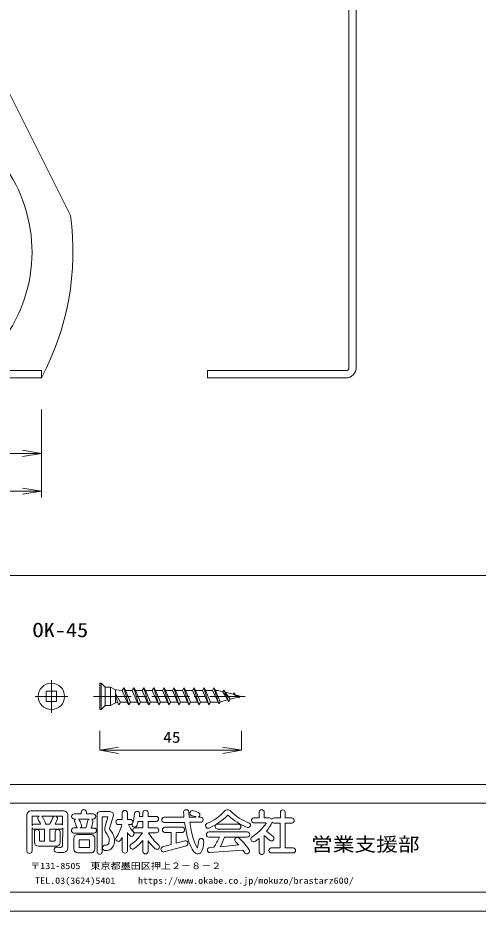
# Model space of a CAD drawing. Units: millimetres on the paper. Extents: x -420 to 420, y -297 to 297.
# Drawn here: x -163.7 to -17.5, y -280 to 3.9 of the extents above; entities that cross this region are included whole.
import ezdxf
from ezdxf.enums import TextEntityAlignment as Align

# ---------------------------------------------------------------- set-up
doc = ezdxf.new("R2010")
doc.units = ezdxf.units.MM
doc.linetypes.add('CHAIN', pattern=[18.5, 12, -1.5, 3.5, -1.5])
for name, color, linetype, lineweight in [('0-0__0-1_レイヤ15', 7, 'Continuous', 13), ('0-1__0-2_レイヤ14', 7, 'Continuous', 13), ('0-2__0-3_レイヤ0', 2, 'Continuous', 13)]:
    doc.layers.add(name, color=color, linetype=linetype, lineweight=lineweight)
doc.styles.add('ＭＳ ゴシック', font='')
doc.styles.get('ＭＳ ゴシック').set_extended_font_data('MS Gothic')

msp = doc.modelspace()

# ---------------------------------------------------------------- linework, layer by layer
at = {"layer": '0-0__0-1_レイヤ15', "color": 2}
for p, q in [((394, -245.716), (-394, -245.716)), ((394, -274), (-394, -274))]:
    msp.add_line(p, q, dxfattribs=at)
at = {"layer": '0-0__0-1_レイヤ15'}
for p, q in [((-160.83, -249.457), (-160.83, -260.89)), ((-149.109, -248.161), (-159.563, -248.161)), ((-156.957, -249.805), (-158.987, -249.805)), ((-151.995, -249.808), (-156.09, -249.808)), ((-149.656, -249.805), (-151.758, -249.805)), ((-147.813, -259.854), (-147.813, -249.399)), ((-138.539, -260.971), (-138.539, -249.393)), ((-137.502, -248.357), (-134.326, -248.354)), ((-133.355, -249.653), (-134.53, -253.713)), ((-159.192, -250.01), (-159.192, -252.852)), ((-158.428, -252.334), (-156.505, -252.334)), ((-154.898, -252.334), (-153.547, -252.334)), ((-149.454, -252.61), (-149.457, -250.021)), ((-145.797, -250.724), (-145.339, -250.724)), ((-145.621, -251.7), (-145.048, -253.14)), ((-141.039, -250.724), (-144.371, -250.721)), ((-140.319, -250.724), (-139.749, -250.724)), ((-136.898, -250.093), (-136.88, -260.957)), ((-135.207, -249.995), (-136.811, -249.998)), ((-135.976, -252.993), (-135.129, -250.093)), ((-131.755, -252.51), (-130.632, -252.51)), ((-128.559, -252.51), (-128.069, -252.51)), ((-110.933, -250.177), (-117.255, -250.171)), ((-105.634, -250.119), (-106.296, -250.119)), ((-100.156, -252.305), (-93.618, -252.305)), ((-88.673, -251.962), (-84.924, -251.971)), ((-159.189, -260.89), (-159.192, -253.463)), ((-158.44, -254.785), (-158.44, -258.126)), ((-156.798, -257.55), (-156.798, -254.785)), ((-151.874, -254.785), (-151.874, -257.55)), ((-150.232, -258.126), (-150.232, -254.785)), ((-149.446, -253.679), (-149.454, -259.22)), ((-144.702, -253.558), (-145.915, -253.558)), ((-145.912, -255.188), (-139.547, -255.188)), ((-143.859, -253.561), (-142.061, -253.549)), ((-139.547, -253.575), (-140.354, -253.575)), ((-128.875, -260.718), (-128.875, -255.015)), ((-126.384, -255.142), (-124.109, -255.142)), ((-122.151, -255.113), (-119.703, -255.113)), ((-111.307, -253.316), (-117.067, -253.316)), ((-102.955, -254.814), (-90.802, -254.814)), ((-93.618, -253.975), (-100.156, -253.975)), ((-145.886, -260.288), (-145.886, -256.775)), ((-144.792, -255.68), (-140.328, -255.68)), ((-144.213, -259.646), (-144.213, -257.4)), ((-144.126, -257.313), (-140.987, -257.313)), ((-140.901, -257.4), (-140.901, -259.646)), ((-139.262, -256.775), (-139.262, -260.288)), ((-130.511, -256.553), (-130.517, -260.718)), ((-123.965, -257.503), (-123.965, -261.017)), ((-122.323, -261.017), (-122.323, -257.647)), ((-99.672, -256.484), (-102.955, -256.484)), ((-90.802, -256.484), (-98.031, -256.484)), ((-87.035, -256.87), (-87.029, -261.092)), ((-157.173, -259.364), (-151.528, -259.364)), ((-140.987, -259.733), (-144.126, -259.733)), ((-117.269, -261.15), (-110.121, -259.206)), ((-102.754, -259.767), (-101.406, -259.652)), ((-92.184, -260.594), (-102.667, -261.409)), ((-99.433, -259.514), (-93.532, -258.969)), ((-140.328, -261.44), (-144.792, -261.44)), ((-83.135, -261.495), (-76.194, -261.498))]:
    msp.add_line(p, q, dxfattribs=at)
at = {"layer": '0-0__0-1_レイヤ15', "color": 2}
msp.add_lwpolyline([(400, 280), (400, -280), (-400, -280)], dxfattribs=at)
at = {"layer": '0-0__0-1_レイヤ15'}
for points in [[(-143.579, -248.564), (-143.579, -249.054), (-145.797, -249.054)], [(-139.746, -249.056), (-141.909, -249.054), (-141.909, -248.535)], [(-130.517, -248.737), (-130.517, -250.839), (-131.698, -250.839)], [(-128.098, -250.839), (-128.875, -250.839), (-128.875, -248.737)], [(-123.965, -248.662), (-123.965, -249.871), (-125.059, -249.871)], [(-119.76, -249.871), (-122.323, -249.871), (-122.323, -248.662)], [(-107.019, -250.119), (-109.291, -250.119), (-109.407, -248.564)], [(-87.029, -248.564), (-87.029, -250.378), (-88.754, -250.367)], [(-83.72, -250.384), (-85.387, -250.378), (-85.387, -248.535)], [(-80.287, -248.567), (-80.287, -250.367), (-82.248, -250.378)], [(-76.69, -250.378), (-78.735, -250.378), (-78.735, -248.535)], [(-151.116, -250.678), (-151.787, -252.337), (-150.085, -252.337)], [(-125.549, -251.484), (-123.965, -251.484), (-123.965, -253.471), (-126.327, -253.471)], [(-119.703, -253.471), (-122.323, -253.471), (-122.323, -251.484), (-119.76, -251.484)], [(-117.24, -251.79), (-110.731, -251.79), (-110.037, -255.557)], [(-108.471, -254.854), (-109.061, -251.761), (-105.634, -251.761)], [(-82.248, -251.991), (-80.319, -251.991), (-80.319, -259.911), (-83.196, -259.897)], [(-76.194, -259.9), (-78.735, -259.911), (-78.735, -251.991), (-76.632, -251.991)], [(-158.44, -253.978), (-155.186, -253.978), (-155.186, -257.722), (-156.626, -257.722)], [(-152.046, -257.722), (-153.515, -257.722), (-153.515, -253.978), (-150.088, -253.978)], [(-117.067, -254.958), (-114.994, -254.958), (-114.994, -258.846), (-117.692, -259.577)], [(-110.587, -257.636), (-113.352, -258.414), (-113.352, -254.958), (-111.307, -254.958)], [(-85.387, -261.092), (-85.387, -255.966), (-83.659, -257.521)]]:
    msp.add_lwpolyline(points, dxfattribs=at)
for centre, radius, start, end in [((-159.529, -249.462), 1.302, 91.52137, 179.76612), ((-158.987, -250.01), 0.204, 90, 180), ((-156.461, -250.534), 0.881, 124.20491, 211.09197), ((-156.383, -250.351), 0.617, 34.88437, 61.65661), ((-151.859, -250.617), 0.821, 99.48038, 154.86526), ((-151.917, -250.595), 0.805, 354.07315, 78.63102), ((-149.709, -250.053), 0.254, 7.26484, 77.96327), ((-149.055, -249.402), 1.242, 0.12368, 92.48023), ((-145.777, -249.889), 0.835, 91.38273, 268.61727), ((-142.743, -248.578), 0.836, 2.92254, 179.05298), ((-139.794, -249.89), 0.835, 273.11641, 86.68568), ((-137.517, -249.379), 1.022, 89.19307, 180.80693), ((-134.428, -249.442), 1.093, 348.88353, 84.65273), ((-129.696, -248.805), 0.824, 4.76758, 175.23242), ((-138.391, -248.236), 11.8, 339.15725, 356.39251), ((-125.798, -249.11), 0.827, 357.11096, 170.87102), ((-136.424, -248.142), 11.495, 351.34973, 354.96472), ((-123.144, -248.724), 0.823, 4.34541, 175.65459), ((-119.78, -250.678), 0.807, 271.4321, 88.5679), ((-110.215, -248.553), 0.808, 359.26046, 188.73563), ((-94.577, -248.545), 16.437, 180.45639, 185.69616), ((-108.185, -248.852), 0.827, 69.46158, 240.98814), ((-111.931, -261.732), 12.609, 67.07032, 74.61252), ((-110.943, -258.615), 10.97, 64.18811, 73.8649), ((-106.658, -249.389), 0.815, 296.35428, 52.91184), ((-108.448, -239.289), 13.678, 290.42472, 319.24156), ((-110.328, -236.399), 18.703, 293.31325, 315.22564), ((-97.037, -249.206), 1.443, 43.22578, 136.77422), ((-96.934, -249.697), 0.171, 34.0708, 133.24881), ((-83.429, -235.117), 19.706, 227.30276, 247.90212), ((-86.011, -238.982), 13.594, 222.79891, 251.56918), ((-86.207, -248.59), 0.822, 3.84542, 178.16475), ((-79.51, -248.599), 0.778, 4.68635, 177.65193), ((-158.382, -253.224), 0.891, 93.00974, 155.36251), ((-162.849, -254.829), 6.817, 21.46745, 34.28199), ((-169.433, -258.095), 15.79, 23.707, 30.84886), ((-155.817, -252.157), 0.936, 349.08122, 25.99767), ((-175.037, -241.254), 24.178, 332.7262, 338.10924), ((-150.083, -253.197), 0.86, 42.98925, 90.10932), ((-144.858, -251.392), 0.823, 125.75073, 202.00164), ((-144.973, -251.47), 0.961, 19.83388, 51.24147), ((-172.408, -262.751), 30.624, 19.11499, 22.27184), ((-166.959, -246.262), 25.942, 343.6861, 348.6012), ((-140.659, -251.516), 0.878, 115.60725, 171.69176), ((-166.599, -246.319), 27.23, 344.54586, 348.77564), ((-140.702, -251.458), 0.828, 348.76276, 62.43538), ((-136.791, -250.103), 0.107, 100.80575, 174.64687), ((-135.223, -250.088), 0.0943, 356.94656, 79.96086), ((-131.707, -251.675), 0.836, 89.3346, 266.71553), ((-144.394, -248.905), 14.226, 327.12265, 345.32466), ((-120.796, -248.943), 8.543, 204.67734, 223.67663), ((-128.023, -251.673), 0.838, 266.87477, 95.10075), ((-126.568, -252.528), 0.801, 173.31008, 341.63231), ((-140.251, -249.218), 14.876, 346.14401, 351.23613), ((-117.164, -250.979), 0.814, 96.41823, 264.60124), ((-105.664, -250.94), 0.821, 272.07864, 87.92136), ((-103.246, -252.812), 0.827, 121.32112, 292.70421), ((-100.19, -253.14), 0.836, 87.68033, 272.31967), ((-93.639, -253.14), 0.835, 271.38273, 88.61727), ((-90.55, -252.637), 0.795, 248.41729, 72.41472), ((-88.653, -251.161), 0.801, 97.21838, 268.56832), ((-98.624, -242.375), 16.885, 303.50004, 324.81876), ((-84.939, -252.087), 0.117, 351.89287, 82.63993), ((-99.897, -242.778), 19.238, 322.15665, 332.03779), ((-83.859, -251.407), 1.032, 32.23894, 82.2679), ((-82.248, -251.185), 0.807, 89.97852, 155.94325), ((-83.866, -251.412), 1.035, 338.12543, 344.02528), ((-82.248, -251.185), 0.806, 219.47297, 269.97158), ((-76.688, -251.186), 0.807, 273.99544, 90.09538), ((-158.42, -253.143), 0.835, 202.49483, 268.61866), ((-157.619, -254.848), 0.823, 4.43221, 175.56779), ((-151.053, -254.891), 0.828, 7.39703, 172.60297), ((-150.079, -253.16), 0.818, 269.34312, 320.66253), ((-145.845, -254.373), 0.818, 94.90973, 265.29273), ((-144.206, -252.795), 0.91, 202.28042, 236.94095), ((-144.181, -252.904), 0.732, 296.18107, 14.36857), ((-139.501, -254.382), 0.808, 266.72951, 93.27049), ((-133.655, -253.781), 2.451, 161.24678, 223.83895), ((-137.642, -257.505), 3.005, 341.65909, 42.40906), ((-133.588, -253.729), 0.943, 179.07709, 221.46828), ((-137.409, -257.515), 4.439, 335.50528, 45.43515), ((-123.035, -251.475), 6.829, 211.22143, 221.43223), ((-127.558, -255.424), 0.825, 223.67041, 38.68261), ((-135.848, -247.089), 14.235, 304.44882, 325.55118), ((-126.332, -254.307), 0.836, 89.64809, 220.04225), ((-127.556, -255.427), 0.825, 44.85856, 45.14144), ((-126.333, -254.307), 0.837, 225.99999, 266.48015), ((-109.612, -247.939), 14.446, 209.77834, 229.39494), ((-119.76, -254.292), 0.823, 274.01418, 85.98582), ((-116.918, -254.137), 0.834, 100.34023, 259.65977), ((-111.564, -254.137), 0.86, 287.34258, 72.65742), ((-91.291, -251.732), 17.461, 190.30072, 207.67707), ((-102.955, -255.649), 0.835, 90, 270), ((-90.854, -255.649), 0.837, 273.55173, 86.44827), ((-92.907, -266.909), 14.808, 45.69908, 56.36331), ((-157.184, -258.108), 1.256, 180.78979, 270.5273), ((-156.628, -257.552), 0.17, 179.02046, 270.97954), ((-152.075, -257.521), 0.204, 278.1301, 351.8699), ((-151.49, -258.106), 1.259, 268.29382, 359.10227), ((-144.815, -256.752), 1.072, 88.76802, 181.23198), ((-144.135, -257.391), 0.0782, 83.65981, 186.34019), ((-141.002, -257.414), 0.102, 8.1301, 81.8699), ((-140.377, -256.794), 1.115, 0.98795, 87.48426), ((-131.768, -257.031), 0.789, 149.27417, 319.21124), ((-142.798, -249.113), 14.364, 324.04593, 328.80419), ((-134.94, -248.604), 14.13, 305.38173, 320.96233), ((-110.488, -249.296), 14.485, 215.2072, 228.54854), ((-110.482, -258.459), 0.83, 295.78577, 97.32315), ((-94.033, -252.326), 16.327, 191.41254, 211.59033), ((-119.887, -256.165), 13.749, 344.4876, 354.50943), ((-105.444, -257.668), 0.78, 4.69612, 166.07914), ((-111.376, -258.16), 6.733, 330.3075, 4.7337), ((-111.858, -251.874), 13.028, 323.3427, 339.27593), ((-115.617, -250.182), 18.682, 330.03269, 340.28585), ((-93.932, -257.371), 0.804, 45.14508, 226.30537), ((-114.257, -277.504), 27.804, 41.80591, 44.68217), ((-111.982, -276.029), 26.765, 35.72792, 45.92611), ((-88.833, -257.14), 0.832, 124.54042, 286.97329), ((-91.425, -252.13), 6.46, 296.02849, 312.80824), ((-83.142, -256.889), 0.817, 230.72837, 44.99644), ((-160.01, -260.853), 0.822, 182.61168, 357.38832), ((-151.37, -260.45), 0.801, 84.77933, 258.66888), ((-150.244, -253.538), 6.204, 260.22409, 271.97492), ((-150.157, -259.018), 0.731, 279.98183, 343.9926), ((-149.31, -259.842), 1.498, 278.84977, 359.57859), ((-144.662, -260.221), 1.226, 183.14265, 263.91974), ((-144.141, -259.661), 0.0729, 168.084, 281.916), ((-141.048, -259.586), 0.159, 292.38014, 337.61986), ((-140.446, -260.262), 1.184, 275.71763, 358.74472), ((-137.709, -261.053), 0.834, 174.37383, 6.62086), ((-135.96, -259.876), 0.832, 84.72871, 257.71855), ((-135.675, -257.82), 2.905, 260.85203, 293.52324), ((-135.769, -257.956), 1.097, 263.97953, 333.17799), ((-135.586, -258.252), 2.476, 295.60443, 333.52528), ((-129.696, -260.772), 0.823, 176.18593, 3.81407), ((-127.233, -259.441), 0.832, 132.54535, 304.77427), ((-123.144, -260.971), 0.822, 183.21323, 356.78677), ((-119.519, -259.552), 0.82, 227.13435, 51.99077), ((-117.412, -260.345), 0.817, 110.07635, 280.06063), ((-105.327, -259.037), 3.198, 215.17554, 235.64589), ((-106.696, -259.805), 0.0687, 213.02387, 326.97613), ((-102.644, -260.584), 0.825, 97.65917, 268.36641), ((-96.134, -263.953), 5.186, 28.94873, 40.38095), ((-90.932, -260.914), 0.85, 218.54107, 37.14077), ((-86.208, -261.162), 0.824, 175.14092, 4.85908), ((-83.124, -260.694), 0.801, 95.10761, 269.22622), ((-76.244, -260.699), 0.801, 273.56412, 86.43588), ((-150.051, -254.11), 7.277, 258.2892, 277.66807), ((-106.469, -260.347), 1.485, 243.5347, 309.37144)]:
    msp.add_arc(centre, radius, start, end, dxfattribs=at)
at = {"layer": '0-1__0-2_レイヤ14', "color": 4}
msp.add_line((394, -239.716), (-394, -239.716), dxfattribs=at)
at = {"layer": '0-2__0-3_レイヤ0'}
for p, q in [((-58.485, 159.503), (-58.485, -107.197)), ((-56.185, 159.503), (-56.185, -107.197)), ((-242.365, 131.864), (-146.978, -58.91)), ((-236.185, -108.197), (-156.185, -108.197)), ((-236.185, -110.497), (-156.185, -110.497)), ((-156.185, -110.497), (-156.185, -108.197)), ((-103.485, -108.197), (-103.485, -110.497)), ((-103.485, -108.197), (-59.485, -108.197)), ((-103.485, -110.497), (-59.485, -110.497)), ((-137.22, -207.532), (-137.62, -207.532)), ((-137.62, -207.532), (-137.62, -215.932)), ((-137.22, -207.532), (-135.97, -208.782)), ((-137.22, -215.932), (-137.22, -207.532)), ((-135.97, -208.782), (-134.213, -208.782)), ((-135.97, -208.782), (-135.97, -214.682)), ((-134.213, -208.782), (-132.666, -209.675)), ((-132.62, -209.702), (-132.62, -213.762)), ((-130.438, -209.859), (-132.62, -209.702)), ((-132.62, -209.702), (-132.62, -213.762)), ((-130.013, -209.032), (-130.504, -209.882)), ((-130.504, -209.882), (-128.914, -213.582)), ((-130.013, -209.032), (-129.522, -209.882)), ((-128.423, -214.432), (-130.013, -209.032)), ((-129.522, -209.882), (-127.932, -213.582)), ((-127.324, -209.882), (-129.522, -209.882)), ((-126.833, -209.032), (-127.324, -209.882)), ((-127.324, -209.882), (-125.734, -213.582)), ((-126.833, -209.032), (-126.342, -209.882)), ((-125.243, -214.432), (-126.833, -209.032)), ((-126.342, -209.882), (-124.752, -213.582)), ((-124.144, -209.882), (-126.342, -209.882)), ((-123.653, -209.032), (-124.144, -209.882)), ((-124.144, -209.882), (-122.554, -213.582)), ((-123.653, -209.032), (-123.162, -209.882)), ((-122.063, -214.432), (-123.653, -209.032)), ((-123.162, -209.882), (-121.572, -213.582)), ((-120.964, -209.882), (-123.162, -209.882)), ((-120.473, -209.032), (-120.964, -209.882)), ((-120.964, -209.882), (-119.374, -213.582)), ((-120.473, -209.032), (-119.982, -209.882)), ((-118.883, -214.432), (-120.473, -209.032)), ((-119.982, -209.882), (-118.392, -213.582)), ((-117.784, -209.882), (-119.982, -209.882)), ((-117.293, -209.032), (-117.784, -209.882)), ((-117.784, -209.882), (-116.194, -213.582)), ((-117.293, -209.032), (-116.802, -209.882)), ((-115.703, -214.432), (-117.293, -209.032)), ((-116.802, -209.882), (-115.212, -213.582)), ((-114.604, -209.882), (-116.802, -209.882)), ((-114.113, -209.032), (-114.604, -209.882)), ((-114.604, -209.882), (-113.014, -213.582)), ((-114.113, -209.032), (-113.622, -209.882)), ((-112.523, -214.432), (-114.113, -209.032)), ((-113.622, -209.882), (-112.032, -213.582)), ((-111.424, -209.882), (-113.622, -209.882)), ((-110.933, -209.032), (-111.424, -209.882)), ((-111.424, -209.882), (-109.834, -213.582)), ((-110.933, -209.032), (-110.442, -209.882)), ((-109.343, -214.432), (-110.933, -209.032)), ((-110.442, -209.882), (-108.852, -213.582)), ((-108.244, -209.882), (-110.442, -209.882)), ((-107.753, -209.032), (-108.244, -209.882)), ((-108.244, -209.882), (-106.654, -213.582)), ((-107.753, -209.032), (-107.262, -209.882)), ((-106.163, -214.432), (-107.753, -209.032)), ((-107.262, -209.882), (-105.672, -213.582)), ((-105.064, -209.882), (-107.262, -209.882)), ((-104.573, -209.032), (-105.064, -209.882)), ((-105.064, -209.882), (-103.474, -213.582)), ((-104.573, -209.032), (-104.082, -209.882)), ((-102.983, -214.432), (-104.573, -209.032)), ((-104.082, -209.882), (-102.492, -213.582)), ((-101.884, -209.882), (-104.082, -209.882)), ((-101.393, -209.032), (-101.884, -209.882)), ((-101.884, -209.882), (-100.09, -213.582)), ((-101.393, -209.032), (-100.902, -209.882)), ((-99.803, -214.078), (-101.393, -209.032)), ((-100.04, -209.882), (-100.902, -209.882)), ((-100.902, -209.882), (-99.428, -213.429)), ((-98.512, -210.263), (-100.04, -209.882)), ((-98.213, -209.744), (-98.512, -210.263)), ((-98.213, -209.744), (-97.813, -210.437)), ((-96.623, -213.328), (-98.213, -209.744)), ((-131.112, -213.582), (-132.632, -210.828)), ((-132.039, -213.677), (-132.632, -210.828)), ((-98.512, -210.263), (-96.925, -212.805)), ((-95.319, -211.059), (-97.813, -210.437)), ((-97.813, -210.437), (-96.22, -212.629)), ((-96.623, -213.328), (-96.925, -212.805)), ((-96.623, -213.328), (-96.22, -212.629)), ((-96.22, -212.629), (-93.588, -211.973)), ((-95.033, -210.563), (-95.319, -211.059)), ((-95.319, -211.059), (-93.588, -211.973)), ((-95.033, -210.563), (-94.651, -211.225)), ((-94.651, -211.225), (-93.25, -211.889)), ((-93.588, -211.973), (-94.651, -211.225)), ((-93.443, -212.224), (-93.588, -211.973)), ((-93.443, -212.224), (-93.25, -211.889)), ((-134.213, -214.682), (-135.97, -214.682)), ((-132.039, -213.677), (-132.62, -213.762)), ((-131.603, -214.432), (-132.039, -213.677)), ((-131.603, -214.432), (-131.112, -213.582)), ((-128.914, -213.582), (-131.112, -213.582)), ((-128.423, -214.432), (-128.914, -213.582)), ((-128.423, -214.432), (-127.932, -213.582)), ((-125.734, -213.582), (-127.932, -213.582)), ((-125.243, -214.432), (-125.734, -213.582)), ((-125.243, -214.432), (-124.752, -213.582)), ((-122.554, -213.582), (-124.752, -213.582)), ((-122.063, -214.432), (-122.554, -213.582)), ((-122.063, -214.432), (-121.572, -213.582)), ((-119.374, -213.582), (-121.572, -213.582)), ((-118.883, -214.432), (-119.374, -213.582)), ((-118.883, -214.432), (-118.392, -213.582)), ((-116.194, -213.582), (-118.392, -213.582)), ((-115.703, -214.432), (-116.194, -213.582)), ((-115.703, -214.432), (-115.212, -213.582)), ((-113.014, -213.582), (-115.212, -213.582)), ((-112.523, -214.432), (-113.014, -213.582)), ((-112.523, -214.432), (-112.032, -213.582)), ((-109.834, -213.582), (-112.032, -213.582)), ((-109.343, -214.432), (-109.834, -213.582)), ((-109.343, -214.432), (-108.852, -213.582)), ((-106.654, -213.582), (-108.852, -213.582)), ((-106.163, -214.432), (-106.654, -213.582)), ((-106.163, -214.432), (-105.672, -213.582)), ((-103.474, -213.582), (-105.672, -213.582)), ((-102.983, -214.432), (-103.474, -213.582)), ((-102.983, -214.432), (-102.492, -213.582)), ((-100.628, -213.582), (-102.492, -213.582))]:
    msp.add_line(p, q, dxfattribs=at)
at = {"layer": '0-2__0-3_レイヤ0', "color": 7}
for p, q in [((-156.185, -120.497), (-156.185, -148.497)), ((-230.185, -134.497), (-162.185, -134.497)), ((-162.185, -133.497), (-156.185, -134.497)), ((-156.185, -134.497), (-162.185, -134.497)), ((-162.185, -135.497), (-156.185, -134.497)), ((-330.185, -146.497), (-162.185, -146.497)), ((-162.185, -145.497), (-156.185, -146.497)), ((-156.185, -146.497), (-162.185, -146.497)), ((-162.185, -147.497), (-156.185, -146.497))]:
    msp.add_line(p, q, dxfattribs=at)
at = {"layer": '0-2__0-3_レイヤ0', "color": 4}
for p, q in [((-394, -173.332), (394, -173.332)), ((-137.62, -228.877), (-137.62, -222.664)), ((-92.62, -228.877), (-92.62, -222.664)), ((-137.62, -228.877), (-131.711, -227.835)), ((-137.62, -228.877), (-92.62, -228.877)), ((-137.62, -228.877), (-131.711, -229.919)), ((-92.62, -228.877), (-98.529, -227.835)), ((-92.62, -228.877), (-98.529, -229.919))]:
    msp.add_line(p, q, dxfattribs=at)
at = {"layer": '0-2__0-3_レイヤ0', "color": 4, "linetype": 'CHAIN'}
for p, q in [((-153.04, -206.532), (-153.04, -216.932)), ((-147.84, -211.732), (-158.24, -211.732)), ((-139.668, -211.732), (-91.476, -211.732))]:
    msp.add_line(p, q, dxfattribs=at)
at = {"layer": '0-2__0-3_レイヤ0'}
msp.add_lwpolyline([(-154.69, -210.082), (-154.69, -213.382), (-151.39, -213.382), (-151.39, -210.082)], close=True, dxfattribs=at)
for points in [[(-134.213, -208.782), (-134.213, -214.682), (-132.666, -213.789)], [(-99.803, -214.078), (-99.428, -213.429), (-96.925, -212.805)], [(-93.25, -211.889), (-92.62, -211.732), (-94.651, -211.225)], [(-137.62, -215.932), (-137.22, -215.932), (-135.97, -214.682)], [(-99.803, -214.078), (-100.09, -213.582), (-100.628, -213.582)]]:
    msp.add_lwpolyline(points, dxfattribs=at)
msp.add_circle((-153.04, -211.732), 4.2, dxfattribs=at)
for centre, radius, start, end in [((-206.185, -70.497), 47, 325.37646, 38.85406), ((-231.185, -70.497), 85, 331.92751, 7.83474), ((-59.485, -107.197), 3.3, 270, 0), ((-59.485, -107.197), 1, 270, 0), ((-132.566, -209.502), 0.2, 240, 270), ((-132.566, -213.962), 0.2, 90, 120)]:
    msp.add_arc(centre, radius, start, end, dxfattribs=at)

# ---------------------------------------------------------------- texts
at = {"layer": '0-0__0-1_レイヤ15', "style": 'ＭＳ ゴシック', "width": 1.15}
for s, height, p in [('営業支援部', 4.399, (-70.531, -262.289)), ('〒131-8505\u3000東京都墨田区押上２－８－２', 2.038, (-159.76, -267.256)), ('TEL.03(3624)5401', 2.038, (-158.218, -271.931)), ('https://www.okabe.co.jp/mokuzo/brastarz600/', 2.038, (-125.536, -271.931))]:
    msp.add_text(s, height=height, dxfattribs=at).set_placement(p, align=Align.BOTTOM_LEFT)
at = {"layer": '0-2__0-3_レイヤ0', "color": 7, "style": 'ＭＳ ゴシック', "width": 1.15}
msp.add_text('OK-45', height=4.529, dxfattribs=at).set_placement((-159.051, -194.26), align=Align.BOTTOM_LEFT)
at = {"layer": '0-2__0-3_レイヤ0', "color": 4, "style": 'ＭＳ ゴシック', "width": 1.15}
msp.add_text('45', height=3.519, dxfattribs=at).set_placement((-117.52, -227.552), align=Align.BOTTOM_LEFT)

doc.saveas('drawing.dxf')
